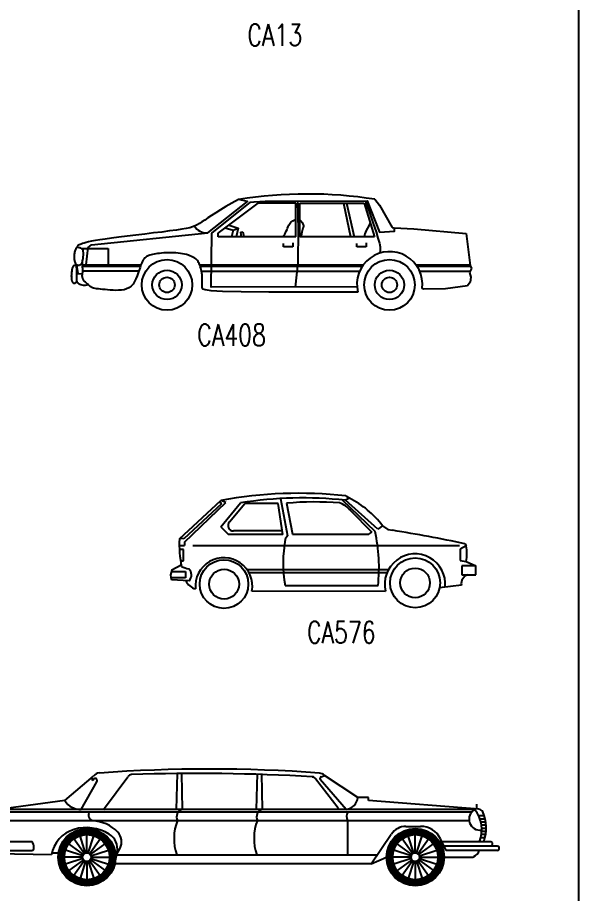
# Model space of a CAD drawing. Extents: x 2 to 154, y 3 to 64.
# Drawn here: x 39.46 to 49.2, y 33.51 to 48.72 of the extents above; entities that cross this region are included whole.
import ezdxf
from ezdxf.enums import TextEntityAlignment as Align

# ---------------------------------------------------------------- set-up
doc = ezdxf.new("R2010")
doc.units = 0
doc.header["$LTSCALE"] = 1000
doc.header["$MEASUREMENT"] = 0
doc.layers.get('0').update_dxf_attribs({"linetype": 'CONTINUOUS'})
doc.styles.add('L', font='ROMANS.SHX', dxfattribs={"height": 250})

# ---------------------------------------------------------------- blocks, each defined once
blk = doc.blocks.new('CA09')
at = {"color": 0, "linetype": 'ByBlock'}
for p, q in [((-0.262, 1.01), (0.078, 1.299)), ((0.206, 0.921), (0.486, 1.292)), ((1.068, 1.33), (1.057, 0.905)), ((1.12, 1.33), (1.127, 0.905)), ((2.015, 1.33), (2.004, 0.905)), ((2.067, 1.33), (2.074, 0.905)), ((2.974, 0.921), (2.708, 1.267)), ((3.07, 0.905), (2.762, 1.261)), ((3.207, 1.047), (2.814, 1.307)), ((-0.067, 0.905), (0.117, 1.231)), ((3.333, 1.047), (3.207, 1.047)), ((3.333, 1.01), (3.333, 1.047)), ((-0.262, 1.01), (-1.047, 0.905)), ((4.642, 0.909), (3.333, 1.01)), ((4.617, 0.913), (4.617, 0.966)), ((4.567, 0.874), (-1.197, 0.874)), ((-1.047, 0.905), (-1.122, 0.905)), ((4.59, 0.905), (-1.014, 0.905)), ((-1.227, 0.801), (-1.227, 0.71)), ((-1.227, 0.775), (4.528, 0.775)), ((3.087, 0.775), (3.087, 0.366)), ((4.705, 0.828), (4.638, 0.828)), ((4.715, 0.791), (4.653, 0.791)), ((4.722, 0.755), (4.663, 0.755)), ((-1.256, 0.62), (-1.254, 0.696)), ((-1.256, 0.626), (-1.113, 0.626)), ((-1.255, 0.668), (-1.114, 0.668)), ((-1.255, 0.647), (-1.114, 0.647)), ((-1.254, 0.689), (-1.115, 0.689)), ((-1.237, 0.71), (-1.135, 0.71)), ((-1.113, 0.62), (-1.115, 0.696)), ((3.777, 0.705), (3.951, 0.705)), ((4.725, 0.718), (4.67, 0.718)), ((4.727, 0.681), (4.673, 0.681)), ((4.725, 0.645), (4.673, 0.645)), ((-1.288, 0.526), (-0.649, 0.526)), ((-1.235, 0.601), (-1.134, 0.601)), ((-1.227, 0.604), (-1.227, 0.523)), ((-0.03, 0.381), (-0.157, 0.556)), ((-0.016, 0.388), (-0.082, 0.594)), ((0, 0.391), (0, 0.607)), ((0.016, 0.388), (0.082, 0.594)), ((0.03, 0.381), (0.157, 0.556)), ((3.364, 0.262), (3.604, 0.614)), ((3.858, 0.381), (3.731, 0.556)), ((3.872, 0.388), (3.805, 0.594)), ((3.888, 0.391), (3.888, 0.607)), ((3.903, 0.388), (3.97, 0.594)), ((3.918, 0.381), (4.045, 0.556)), ((4.254, 0.419), (4.186, 0.558)), ((4.781, 0.523), (4.203, 0.523)), ((4.713, 0.571), (4.662, 0.571)), ((4.72, 0.608), (4.669, 0.608)), ((-1.285, 0.419), (-0.651, 0.419)), ((-0.048, 0.356), (-0.254, 0.423)), ((-0.041, 0.37), (-0.216, 0.497)), ((0.041, 0.37), (0.216, 0.497)), ((0.048, 0.356), (0.254, 0.423)), ((3.839, 0.356), (3.634, 0.423)), ((3.847, 0.37), (3.672, 0.497)), ((3.929, 0.37), (4.104, 0.497)), ((3.936, 0.356), (4.142, 0.423)), ((4.862, 0.471), (4.228, 0.471)), ((4.859, 0.419), (4.254, 0.419)), ((-0.419, 0.366), (-1.168, 0.381)), ((-0.337, 0.387), (-0.415, 0.387)), ((-0.051, 0.34), (-0.267, 0.34)), ((-0.048, 0.324), (-0.254, 0.258)), ((0.048, 0.324), (0.254, 0.258)), ((0.051, 0.34), (0.267, 0.34)), ((0.35, 0.366), (3.436, 0.366)), ((3.364, 0.262), (3.548, 0.34)), ((3.837, 0.34), (3.621, 0.34)), ((3.839, 0.324), (3.634, 0.258)), ((3.936, 0.324), (4.142, 0.258)), ((3.939, 0.34), (4.155, 0.34)), ((4.228, 0.34), (4.558, 0.34)), ((-0.041, 0.31), (-0.216, 0.183)), ((-0.03, 0.299), (-0.157, 0.124)), ((-0.016, 0.292), (-0.082, 0.086)), ((0, 0.289), (0, 0.073)), ((0.016, 0.292), (0.082, 0.086)), ((0.03, 0.299), (0.157, 0.124)), ((0.041, 0.31), (0.216, 0.183)), ((3.364, 0.262), (0.331, 0.262)), ((3.847, 0.31), (3.672, 0.183)), ((3.858, 0.299), (3.731, 0.124)), ((3.872, 0.292), (3.805, 0.086)), ((3.888, 0.289), (3.888, 0.073)), ((3.903, 0.292), (3.97, 0.086)), ((3.918, 0.299), (4.045, 0.124)), ((3.929, 0.31), (4.104, 0.183))]:
    blk.add_line(p, q, dxfattribs=at)
for points in [[(0.35, 0.366), (0.392, 0.447, 0.318078), (0.364, 0.637, 0.193026), (0.067, 0.772, -42.551955)], [(0.331, 0.262), (0.357, 0.401, 0.307808), (0.264, 0.612, 0.21633), (-0.152, 0.669, 0.285565), (-0.419, 0.366, -0.425939)]]:
    blk.add_lwpolyline(points, format="xyb", dxfattribs=at)
for centre, radius in [((0, 0.34), 0.34), ((0, 0.34), 0.33), ((0, 0.34), 0.319), ((0, 0.34), 0.309), ((0, 0.34), 0.298), ((0, 0.34), 0.288), ((3.888, 0.34), 0.34), ((3.888, 0.34), 0.33), ((3.888, 0.34), 0.319), ((3.888, 0.34), 0.309), ((3.888, 0.34), 0.298), ((3.888, 0.34), 0.288), ((0, 0.34), 0.277), ((0, 0.34), 0.267), ((3.888, 0.34), 0.277), ((3.888, 0.34), 0.267), ((0, 0.34), 0.0508), ((3.888, 0.34), 0.0508)]:
    blk.add_circle(centre, radius, dxfattribs=at)
for centre, radius, start, end in [((1.445, -16.493), 17.877, 85.8021, 94.1637), ((0.08, 1.268), 0.0209, 160.5227, 244.2123), ((0.097, 1.247), 0.0258, 321.014, 173.5604), ((0.159, 1.233), 0.105, 96.7916, 140.7444), ((0.532, 1.267), 0.0523, 93.5512, 150.6181), ((1.311, -22.552), 23.883, 86.7417, 91.8768), ((2.663, 1.241), 0.0523, 29.3819, 83.833), ((2.722, 1.508), 0.222, 256.0913, 259.0408), ((2.741, 1.232), 0.105, 45.4844, 83.1526), ((2.779, 1.273), 0.0209, 103.7078, 212.5779), ((2.722, 1.508), 0.222, 283.7078, 294.6336), ((3.049, 1.063), 0.159, 277.5323, 354.0144), ((-0.078, 1.119), 0.214, 210.6228, 272.9401), ((-1.122, 0.801), 0.105, 90, 180), ((0.089, 0.839), 0.0704, 150.589, 252.1832), ((0.215, 0.916), 0.0105, 150.6181, 270), ((1.156, 0.816), 0.0941, 107.7978, 205.8187), ((2.103, 0.816), 0.0941, 107.7978, 205.8187), ((2.965, 0.916), 0.0105, 270, 29.3819), ((3.159, 0.823), 0.0868, 144.0858, 213.7668), ((4.655, 0.791), 0.131, 119.5605, 278.1999), ((4.289, 0.666), 0.385, 338.24, 38.4616), ((4.638, 0.856), 0.0523, 23.6184, 85.576), ((4.246, 0.685), 0.481, 340.3842, 23.6184), ((1.626, 0.559), 0.595, 158.7205, 198.8457), ((2.573, 0.559), 0.595, 158.7205, 198.8457), ((-1.237, 0.689), 0.0209, 90, 159.7223), ((-1.234, 0.689), 0.0209, 90, 159.7223), ((-1.135, 0.689), 0.0209, 20.2777, 90), ((3.777, 0.496), 0.209, 90, 145.7034), ((3.951, 0.443), 0.262, 26.0499, 90), ((-1.162, 0.451), 0.147, 149.25, 179.015), ((-1.235, 0.622), 0.0209, 185.3163, 270), ((-1.134, 0.622), 0.0209, 270, 354.6837), ((-0.775, 0.451), 0.147, 0.985, 30.75), ((4.781, 0.502), 0.0209, 20.2777, 90), ((-1.275, 0.448), 0.0345, 170.258, 217.1634), ((-1.285, 0.44), 0.0209, 217.1634, 270), ((-1.175, 0.478), 0.0967, 217.6717, 273.6823), ((-0.651, 0.44), 0.0209, 270, 322.8366), ((-0.662, 0.448), 0.0345, 322.8366, 9.742), ((4.517, 0.468), 0.138, 298.0081, 338.9369), ((4.782, 0.492), 0.0209, 270, 354.6837), ((4.759, 0.494), 0.0448, 354.6837, 20.2777), ((4.859, 0.44), 0.0209, 270, 322.8366), ((4.862, 0.45), 0.0209, 9.742, 90), ((4.848, 0.448), 0.0345, 322.8366, 9.742), ((4.558, 0.392), 0.0523, 270, 298.0081)]:
    blk.add_arc(centre, radius, start, end, dxfattribs=at)
blk = doc.blocks.new('C29')
for p, q in [((1.683, 0.882), (2.146, 1.231)), ((1.841, 1.231), (1.771, 1.19)), ((1.918, 1.274), (1.841, 1.231)), ((2.582, 1.231), (2.146, 1.231)), ((2.582, 0.839), (2.582, 1.231)), ((2.628, 0.839), (2.628, 1.231)), ((2.628, 1.231), (3.371, 1.231)), ((3.371, 1.231), (3.489, 0.839)), ((3.493, 1.275), (3.547, 1.206)), ((1.654, 1.118), (1.605, 1.087)), ((1.709, 1.153), (1.654, 1.118)), ((1.771, 1.19), (1.709, 1.153)), ((3.547, 1.206), (3.695, 0.949)), ((1.525, 1.034), (1.493, 1.013)), ((1.562, 1.059), (1.525, 1.034)), ((1.605, 1.087), (1.562, 1.059)), ((1.197, 0.918), (1.119, 0.908)), ((1.26, 0.928), (1.197, 0.918)), ((1.311, 0.937), (1.26, 0.928)), ((1.352, 0.946), (1.311, 0.937)), ((1.386, 0.956), (1.352, 0.946)), ((1.414, 0.967), (1.386, 0.956)), ((1.439, 0.98), (1.414, 0.967)), ((1.465, 0.995), (1.439, 0.98)), ((1.493, 1.013), (1.465, 0.995)), ((1.856, 0.917), (1.911, 0.94)), ((3.395, 0.915), (3.385, 0.893)), ((3.409, 0.941), (3.395, 0.915)), ((3.441, 0.997), (3.409, 0.941)), ((3.695, 0.949), (3.718, 0.946)), ((3.718, 0.946), (3.944, 0.933)), ((3.944, 0.933), (4.553, 0.878)), ((0.374, 0.815), (0.312, 0.806)), ((0.447, 0.825), (0.374, 0.815)), ((0.533, 0.836), (0.447, 0.825)), ((0.628, 0.848), (0.533, 0.836)), ((0.728, 0.86), (0.628, 0.848)), ((0.831, 0.872), (0.728, 0.86)), ((0.933, 0.885), (0.831, 0.872)), ((1.03, 0.896), (0.933, 0.885)), ((1.119, 0.908), (1.03, 0.896)), ((1.683, 0.839), (1.683, 0.882)), ((2.582, 0.839), (1.683, 0.839)), ((1.94, 0.893), (1.966, 0.9)), ((1.94, 0.893), (1.949, 0.839)), ((1.966, 0.9), (1.977, 0.84)), ((3.489, 0.839), (2.628, 0.839)), ((3.374, 0.861), (3.373, 0.849)), ((3.373, 0.849), (3.373, 0.841)), ((3.373, 0.841), (3.373, 0.839)), ((3.379, 0.875), (3.374, 0.861)), ((3.385, 0.893), (3.379, 0.875)), ((4.553, 0.878), (4.597, 0.508)), ((0.036, 0.7), (0.043, 0.713)), ((0.043, 0.713), (0.052, 0.727)), ((0.051, 0.734), (0.05, 0.731)), ((0.05, 0.731), (0.051, 0.729)), ((0.053, 0.737), (0.051, 0.734)), ((0.051, 0.729), (0.053, 0.726)), ((0.058, 0.74), (0.053, 0.737)), ((0.053, 0.726), (0.056, 0.724)), ((0.056, 0.724), (0.059, 0.722)), ((0.064, 0.744), (0.058, 0.74)), ((0.059, 0.722), (0.064, 0.72)), ((0.072, 0.748), (0.064, 0.744)), ((0.064, 0.72), (0.069, 0.718)), ((0.069, 0.718), (0.074, 0.716)), ((0.083, 0.752), (0.072, 0.748)), ((0.074, 0.716), (0.08, 0.715)), ((0.08, 0.715), (0.086, 0.713)), ((0.096, 0.757), (0.083, 0.752)), ((0.086, 0.713), (0.091, 0.712)), ((0.091, 0.712), (0.096, 0.709)), ((0.112, 0.762), (0.096, 0.757)), ((0.131, 0.768), (0.112, 0.762)), ((0.154, 0.774), (0.131, 0.768)), ((0.182, 0.781), (0.154, 0.774)), ((0.217, 0.789), (0.182, 0.781)), ((0.26, 0.797), (0.217, 0.789)), ((0.312, 0.806), (0.26, 0.797)), ((2.438, 0.723), (2.438, 0.765)), ((2.545, 0.723), (2.438, 0.723)), ((2.545, 0.77), (2.545, 0.723)), ((3.286, 0.723), (3.286, 0.765)), ((3.393, 0.723), (3.286, 0.723)), ((3.393, 0.77), (3.393, 0.723)), ((0.018, 0.627), (0.019, 0.639)), ((0.018, 0.615), (0.018, 0.627)), ((0.018, 0.603), (0.018, 0.615)), ((0.019, 0.639), (0.021, 0.651)), ((0.021, 0.651), (0.023, 0.663)), ((0.023, 0.663), (0.027, 0.675)), ((0.027, 0.675), (0.031, 0.687)), ((0.031, 0.687), (0.036, 0.7)), ((0.096, 0.709), (0.101, 0.706)), ((0.099, 0.707), (0.409, 0.707)), ((0.101, 0.706), (0.106, 0.701)), ((0.106, 0.701), (0.11, 0.694)), ((0.11, 0.694), (0.113, 0.685)), ((0.113, 0.685), (0.115, 0.674)), ((0.115, 0.674), (0.117, 0.66)), ((0.117, 0.626), (0.116, 0.607)), ((0.117, 0.66), (0.117, 0.644)), ((0.117, 0.644), (0.117, 0.626)), ((0.409, 0.707), (0.409, 0.516)), ((0.019, 0.591), (0.018, 0.603)), ((0.02, 0.579), (0.019, 0.591)), ((0.021, 0.568), (0.02, 0.579)), ((0.023, 0.558), (0.021, 0.568)), ((0.025, 0.549), (0.023, 0.558)), ((0.028, 0.54), (0.025, 0.549)), ((0.03, 0.533), (0.028, 0.54)), ((0.033, 0.527), (0.03, 0.533)), ((0.036, 0.522), (0.033, 0.527)), ((0.04, 0.518), (0.036, 0.522)), ((0.044, 0.515), (0.04, 0.518)), ((0.048, 0.512), (0.044, 0.515)), ((0.052, 0.511), (0.048, 0.512)), ((0.057, 0.509), (0.052, 0.511)), ((0.063, 0.508), (0.057, 0.509)), ((0.069, 0.508), (0.063, 0.508)), ((0.075, 0.509), (0.069, 0.508)), ((0.081, 0.512), (0.075, 0.509)), ((0.087, 0.516), (0.081, 0.512)), ((0.092, 0.522), (0.087, 0.516)), ((0.098, 0.53), (0.092, 0.522)), ((0.103, 0.541), (0.098, 0.53)), ((0.107, 0.555), (0.103, 0.541)), ((0.111, 0.571), (0.107, 0.555)), ((0.11, 0.51), (0.11, 0.569)), ((0.113, 0.589), (0.111, 0.571)), ((0.116, 0.607), (0.113, 0.589)), ((4.597, 0.508), (4.613, 0.475)), ((0.118, 0.445), (0.763, 0.445)), ((1.491, 0.444), (3.32, 0.443)), ((4.613, 0.475), (4.589, 0.428)), ((4.589, 0.428), (4.604, 0.374)), ((4.598, 0.314), (4.567, 0.273)), ((4.604, 0.374), (4.598, 0.314)), ((4.059, 0.235), (4.042, 0.242)), ((4.312, 0.24), (4.059, 0.235)), ((4.567, 0.273), (4.312, 0.24))]:
    blk.add_line(p, q)
for points in [[(0.154, 0.516), (0.178, 0.718), (0.217, 0.746), (1.562, 0.887), (2.02, 1.25), (1.917, 1.273)], [(3.288, 0.263), (3.289, 0.26), (1.599, 0.256), (1.609, 0.881), (2.055, 1.241), (2.097, 1.247), (2.224, 1.255), (3.406, 1.256), (3.55, 0.895), (3.722, 0.907), (3.722, 0.946)], [(2.601, 1.256), (2.608, 0.922), (2.602, 0.543), (2.572, 0.259)], [(3.133, 1.231), (3.213, 0.839)], [(3.167, 1.231), (3.256, 0.839)], [(3.388, 1.254), (3.437, 1.11), (3.477, 0.993), (3.508, 0.899), (3.531, 0.825), (3.547, 0.767), (3.556, 0.723), (3.558, 0.689), (3.553, 0.651)], [(2.431, 0.839), (2.443, 0.854), (2.453, 0.871), (2.462, 0.888), (2.47, 0.906), (2.478, 0.924), (2.485, 0.942), (2.492, 0.959), (2.499, 0.974), (2.506, 0.987), (2.514, 0.999), (2.523, 1.009), (2.533, 1.018), (2.544, 1.025), (2.555, 1.031), (2.568, 1.036), (2.582, 1.04)], [(2.628, 1.039), (2.643, 1.02), (2.654, 1.005), (2.661, 0.991), (2.665, 0.98), (2.667, 0.97), (2.667, 0.961), (2.666, 0.954), (2.665, 0.948), (2.663, 0.942), (2.661, 0.937), (2.659, 0.932), (2.658, 0.927), (2.656, 0.922), (2.654, 0.917), (2.653, 0.912), (2.652, 0.907), (2.65, 0.902), (2.65, 0.897), (2.649, 0.89), (2.647, 0.884), (2.646, 0.876), (2.644, 0.868), (2.641, 0.859), (2.634, 0.839)], [(1.764, 0.943), (1.856, 0.917), (1.834, 0.839)], [(1.809, 0.977), (1.911, 0.94), (1.888, 0.839)], [(3.298, 0.2), (2.711, 0.199), (2.268, 0.2), (1.949, 0.204), (1.733, 0.209), (1.601, 0.216), (1.531, 0.225), (1.503, 0.235), (1.497, 0.247), (1.496, 0.26), (1.495, 0.274), (1.495, 0.29), (1.496, 0.306), (1.497, 0.324), (1.497, 0.342), (1.497, 0.361), (1.497, 0.381), (1.495, 0.401), (1.492, 0.421), (1.489, 0.441), (1.484, 0.46), (1.479, 0.479), (1.474, 0.497), (1.468, 0.514), (1.462, 0.53), (1.455, 0.543), (1.449, 0.555), (1.441, 0.566), (1.433, 0.575), (1.424, 0.584), (1.413, 0.592), (1.402, 0.599), (1.388, 0.606), (1.372, 0.614), (1.355, 0.621), (1.336, 0.627), (1.316, 0.634), (1.293, 0.64), (1.27, 0.645), (1.245, 0.649), (1.219, 0.653), (1.191, 0.655), (1.164, 0.656), (1.135, 0.657), (1.107, 0.657), (1.079, 0.656), (1.052, 0.654), (1.026, 0.652), (1.001, 0.649), (0.979, 0.647), (0.958, 0.644), (0.939, 0.64), (0.921, 0.637), (0.905, 0.633), (0.891, 0.628), (0.877, 0.623), (0.865, 0.618), (0.853, 0.612), (0.843, 0.606), (0.833, 0.597), (0.823, 0.587), (0.814, 0.574), (0.805, 0.558), (0.796, 0.539), (0.787, 0.515), (0.778, 0.487), (0.768, 0.455), (0.757, 0.422), (0.745, 0.387), (0.73, 0.354), (0.714, 0.322), (0.696, 0.293), (0.674, 0.269), (0.649, 0.25), (0.622, 0.237), (0.592, 0.228), (0.561, 0.223), (0.529, 0.221), (0.496, 0.22), (0.464, 0.222), (0.432, 0.224), (0.401, 0.227), (0.372, 0.229), (0.344, 0.232), (0.318, 0.234), (0.295, 0.237), (0.274, 0.24), (0.256, 0.243), (0.24, 0.246), (0.228, 0.249), (0.219, 0.253), (0.211, 0.256), (0.206, 0.26), (0.201, 0.264), (0.197, 0.268), (0.193, 0.273), (0.188, 0.278), (0.182, 0.283), (0.176, 0.289), (0.168, 0.294), (0.161, 0.301), (0.153, 0.307), (0.146, 0.314), (0.139, 0.32), (0.132, 0.327), (0.127, 0.334), (0.122, 0.342), (0.118, 0.349), (0.115, 0.356), (0.113, 0.363), (0.111, 0.371), (0.11, 0.378), (0.109, 0.385), (0.109, 0.392), (0.11, 0.399), (0.11, 0.406), (0.111, 0.413), (0.112, 0.42), (0.113, 0.427), (0.114, 0.433), (0.115, 0.44), (0.115, 0.446), (0.115, 0.453), (0.114, 0.46), (0.113, 0.467), (0.113, 0.476), (0.112, 0.486), (0.111, 0.497), (0.11, 0.51)], [(0.184, 0.283), (0.161, 0.279), (0.141, 0.277), (0.122, 0.278), (0.106, 0.28), (0.093, 0.284), (0.081, 0.289), (0.072, 0.294), (0.064, 0.3), (0.058, 0.305), (0.053, 0.311), (0.05, 0.316), (0.048, 0.322), (0.047, 0.33), (0.046, 0.338), (0.046, 0.348), (0.047, 0.359), (0.047, 0.373), (0.047, 0.388), (0.047, 0.404), (0.047, 0.42), (0.047, 0.436), (0.046, 0.451), (0.045, 0.465), (0.044, 0.478), (0.042, 0.487), (0.04, 0.495), (0.037, 0.501), (0.034, 0.505), (0.03, 0.508), (0.027, 0.509), (0.023, 0.51), (0.02, 0.51), (0.016, 0.509), (0.013, 0.508), (0.01, 0.507), (0.007, 0.504), (0.004, 0.501), (0.001, 0.497), (-0.002, 0.492), (-0.005, 0.486), (-0.007, 0.479), (-0.009, 0.471), (-0.011, 0.462), (-0.013, 0.453), (-0.014, 0.443), (-0.016, 0.433), (-0.017, 0.423), (-0.018, 0.414), (-0.018, 0.404), (-0.018, 0.395), (-0.019, 0.387), (-0.018, 0.379), (-0.018, 0.371), (-0.018, 0.364), (-0.017, 0.357), (-0.017, 0.35), (-0.016, 0.345), (-0.015, 0.339), (-0.014, 0.334), (-0.012, 0.33), (-0.011, 0.326), (-0.008, 0.322), (-0.006, 0.318), (-0.003, 0.314), (0, 0.311), (0.004, 0.308), (0.009, 0.305), (0.014, 0.304), (0.019, 0.304), (0.025, 0.305), (0.031, 0.308), (0.048, 0.322)], [(0.041, 0.514), (0.058, 0.414), (0.11, 0.411)], [(0.11, 0.516), (0.778, 0.516)], [(1.472, 0.516), (3.362, 0.516)], [(3.971, 0.516), (4.596, 0.516)], [(0.11, 0.502), (0.775, 0.502)], [(1.476, 0.502), (3.352, 0.502)], [(3.981, 0.502), (4.602, 0.502)], [(4.013, 0.442), (4.596, 0.442)]]:
    blk.add_lwpolyline(points)
for centre, radius in [((1.089, 0.284), 0.293), ((3.664, 0.284), 0.293), ((1.089, 0.284), 0.17), ((3.664, 0.284), 0.17), ((1.089, 0.284), 0.0888), ((3.664, 0.284), 0.0888)]:
    blk.add_circle(centre, radius)
for centre, radius, start, end in [((2.708, -3.759), 5.095, 81.1392, 98.9259), ((1.547, 1.046), 0.161, 210.4289, 271.3755), ((3.666, 0.29), 0.379, 352.7329, 193.706)]:
    blk.add_arc(centre, radius, start, end)
blk = doc.blocks.new('Ca408')
blk.add_blockref('C29', (-8.385, 0.007))
blk = doc.blocks.new('C42')
for p, q in [((-3.239, 0.829), (-2.733, 1.298)), ((-2.671, 1.272), (-2.733, 1.298)), ((-2.007, 1.321), (-1.92, 0.869)), ((-0.855, 0.922), (-1.253, 1.302)), ((-1.167, 1.325), (-1.215, 1.3)), ((-0.821, 0.949), (-1.214, 1.301)), ((-1.212, 1.354), (-1.167, 1.325)), ((-2.725, 1.256), (-3.186, 0.829)), ((-3.175, 0.792), (-2.671, 1.272)), ((-2.732, 0.979), (-2.492, 1.268)), ((-2.627, 1.036), (-2.441, 1.26)), ((-2.036, 1.26), (-2.441, 1.26)), ((-1.98, 0.883), (-2.036, 1.26)), ((-1.934, 1.265), (-1.86, 0.887)), ((-1.156, 1.179), (-0.894, 0.91)), ((-2.732, 0.979), (-2.64, 0.883)), ((-0.763, 0.99), (-0.821, 0.949)), ((-0.763, 0.99), (-0.699, 0.944)), ((-1.98, 0.883), (-2.64, 0.883)), ((-1.987, 0.927), (-2.579, 0.927)), ((-1.92, 0.869), (-1.949, 0.827)), ((-1.86, 0.887), (-0.929, 0.887)), ((-0.699, 0.944), (-0.64, 0.935)), ((-3.24, 0.751), (-3.175, 0.751)), ((-3.186, 0.829), (-3.232, 0.836)), ((-3.175, 0.792), (-3.175, 0.751)), ((-3.074, 0.749), (0.174, 0.749)), ((0.238, 0.772), (0.255, 0.745)), ((-3.19, 0.7), (-3.238, 0.7)), ((-3.19, 0.563), (-3.19, 0.7)), ((0.255, 0.745), (0.181, 0.703)), ((0.181, 0.703), (0.181, 0.566)), ((-3.224, 0.563), (-3.19, 0.563)), ((0.181, 0.566), (0.255, 0.554)), ((0.255, 0.554), (0.375, 0.5)), ((-3.339, 0.431), (-3.163, 0.431)), ((-3.33, 0.452), (-3.215, 0.513)), ((-3.163, 0.431), (-3.163, 0.356)), ((-2.414, 0.456), (-0.691, 0.456)), ((0.202, 0.502), (0.202, 0.393)), ((0.373, 0.502), (0.202, 0.502)), ((0.375, 0.393), (0.375, 0.5)), ((-3.163, 0.356), (-3.342, 0.356)), ((-3.119, 0.32), (-3.333, 0.331)), ((-2.392, 0.421), (-0.709, 0.421)), ((0.202, 0.393), (0.375, 0.393)), ((-1.951, 0.261), (-0.818, 0.261)), ((0.197, 0.268), (-0.069, 0.235)), ((-0.727, 0.191), (-2.354, 0.193))]:
    blk.add_line(p, q)
blk.add_lwpolyline([(-0.929, 0.887), (-0.894, 0.91)])
for centre, radius in [((-2.695, 0.279), 0.296), ((-0.367, 0.294), 0.304), ((-2.694, 0.279), 0.182), ((-0.367, 0.294), 0.181)]:
    blk.add_circle(centre, radius)
for centre, radius, start, end in [((-1.782, -3.859), 5.245, 83.767, 100.4492), ((-1.737, -3.407), 4.736, 83.6819, 99.1776), ((-1.644, 0.34), 1.094, 36.4528, 64.1889), ((-2.778, 1.214), 0.0679, 38.8588, 70.1362), ((-1.592, -2.658), 3.938, 85.5418, 94.9713), ((-1.417, 0.936), 0.357, 42.9301, 68.4971), ((-2.582, 0.991), 0.0641, 134.9334, 272.6041), ((-2.805, 0.481), 1.999, 353.6725, 12.7262), ((-3.511, -16.975), 18.138, 78.0722, 80.8936), ((-1.771, 0.775), 1.469, 177.8666, 191.0568), ((-0.379, 0.537), 1.596, 169.5135, 189.9379), ((-0.368, 0.278), 0.369, 354.6188, 193.512), ((-0.21, 0.651), 0.475, 348.3218, 11.4782), ((-2.696, 0.254), 0.347, 349.9606, 185.5246), ((-3.209, 0.388), 0.136, 152.1286, 204.655), ((-3.052, 0.832), 0.375, 244.6282, 258.9291), ((-3.192, 0.39), 0.101, 316.4431, 47.4502), ((-2.991, 0.401), 0.188, 204.7478, 254.427), ((0.307, 0.286), 0.111, 105.9775, 189.5219)]:
    blk.add_arc(centre, radius, start, end)
blk = doc.blocks.new('Ca576')
blk.add_blockref('C42', (3.595, 0.01))

msp = doc.modelspace()

# ---------------------------------------------------------------- linework, layer by layer
at = {"color": 1, "linetype": 'ByBlock', "lineweight": -2}
msp.add_lwpolyline([(1.901, 64.4), (49.201, 64.4), (49.201, 2.8), (1.901, 2.8)], close=True, dxfattribs=at)

# ---------------------------------------------------------------- block references
at = {"color": 0, "linetype": 'ByBlock', "lineweight": -2}
for name, p, xscale, yscale, zscale in [('Ca408', (53.001, 43.637), 1.5, 1.5, 1.5), ('Ca576', (41.764, 38.466), 1.425, 1.425, 1.425), ('CA09', (40.667, 33.638), 1.46625, 1.46625, 1.46625)]:
    msp.add_blockref(name, p, dxfattribs=dict(at, xscale=xscale, yscale=yscale, zscale=zscale))

# ---------------------------------------------------------------- texts
at = {"color": 0, "linetype": 'ByBlock', "lineweight": -2, "style": 'L', "width": 0.75}
for s, p in [('CA13', (43.927, 48.412)), ('CA408', (43.178, 43.205)), ('CA576', (45.083, 38.042))]:
    msp.add_text(s, height=0.375, dxfattribs=at).set_placement(p, align=Align.MIDDLE)

doc.saveas('drawing.dxf')
